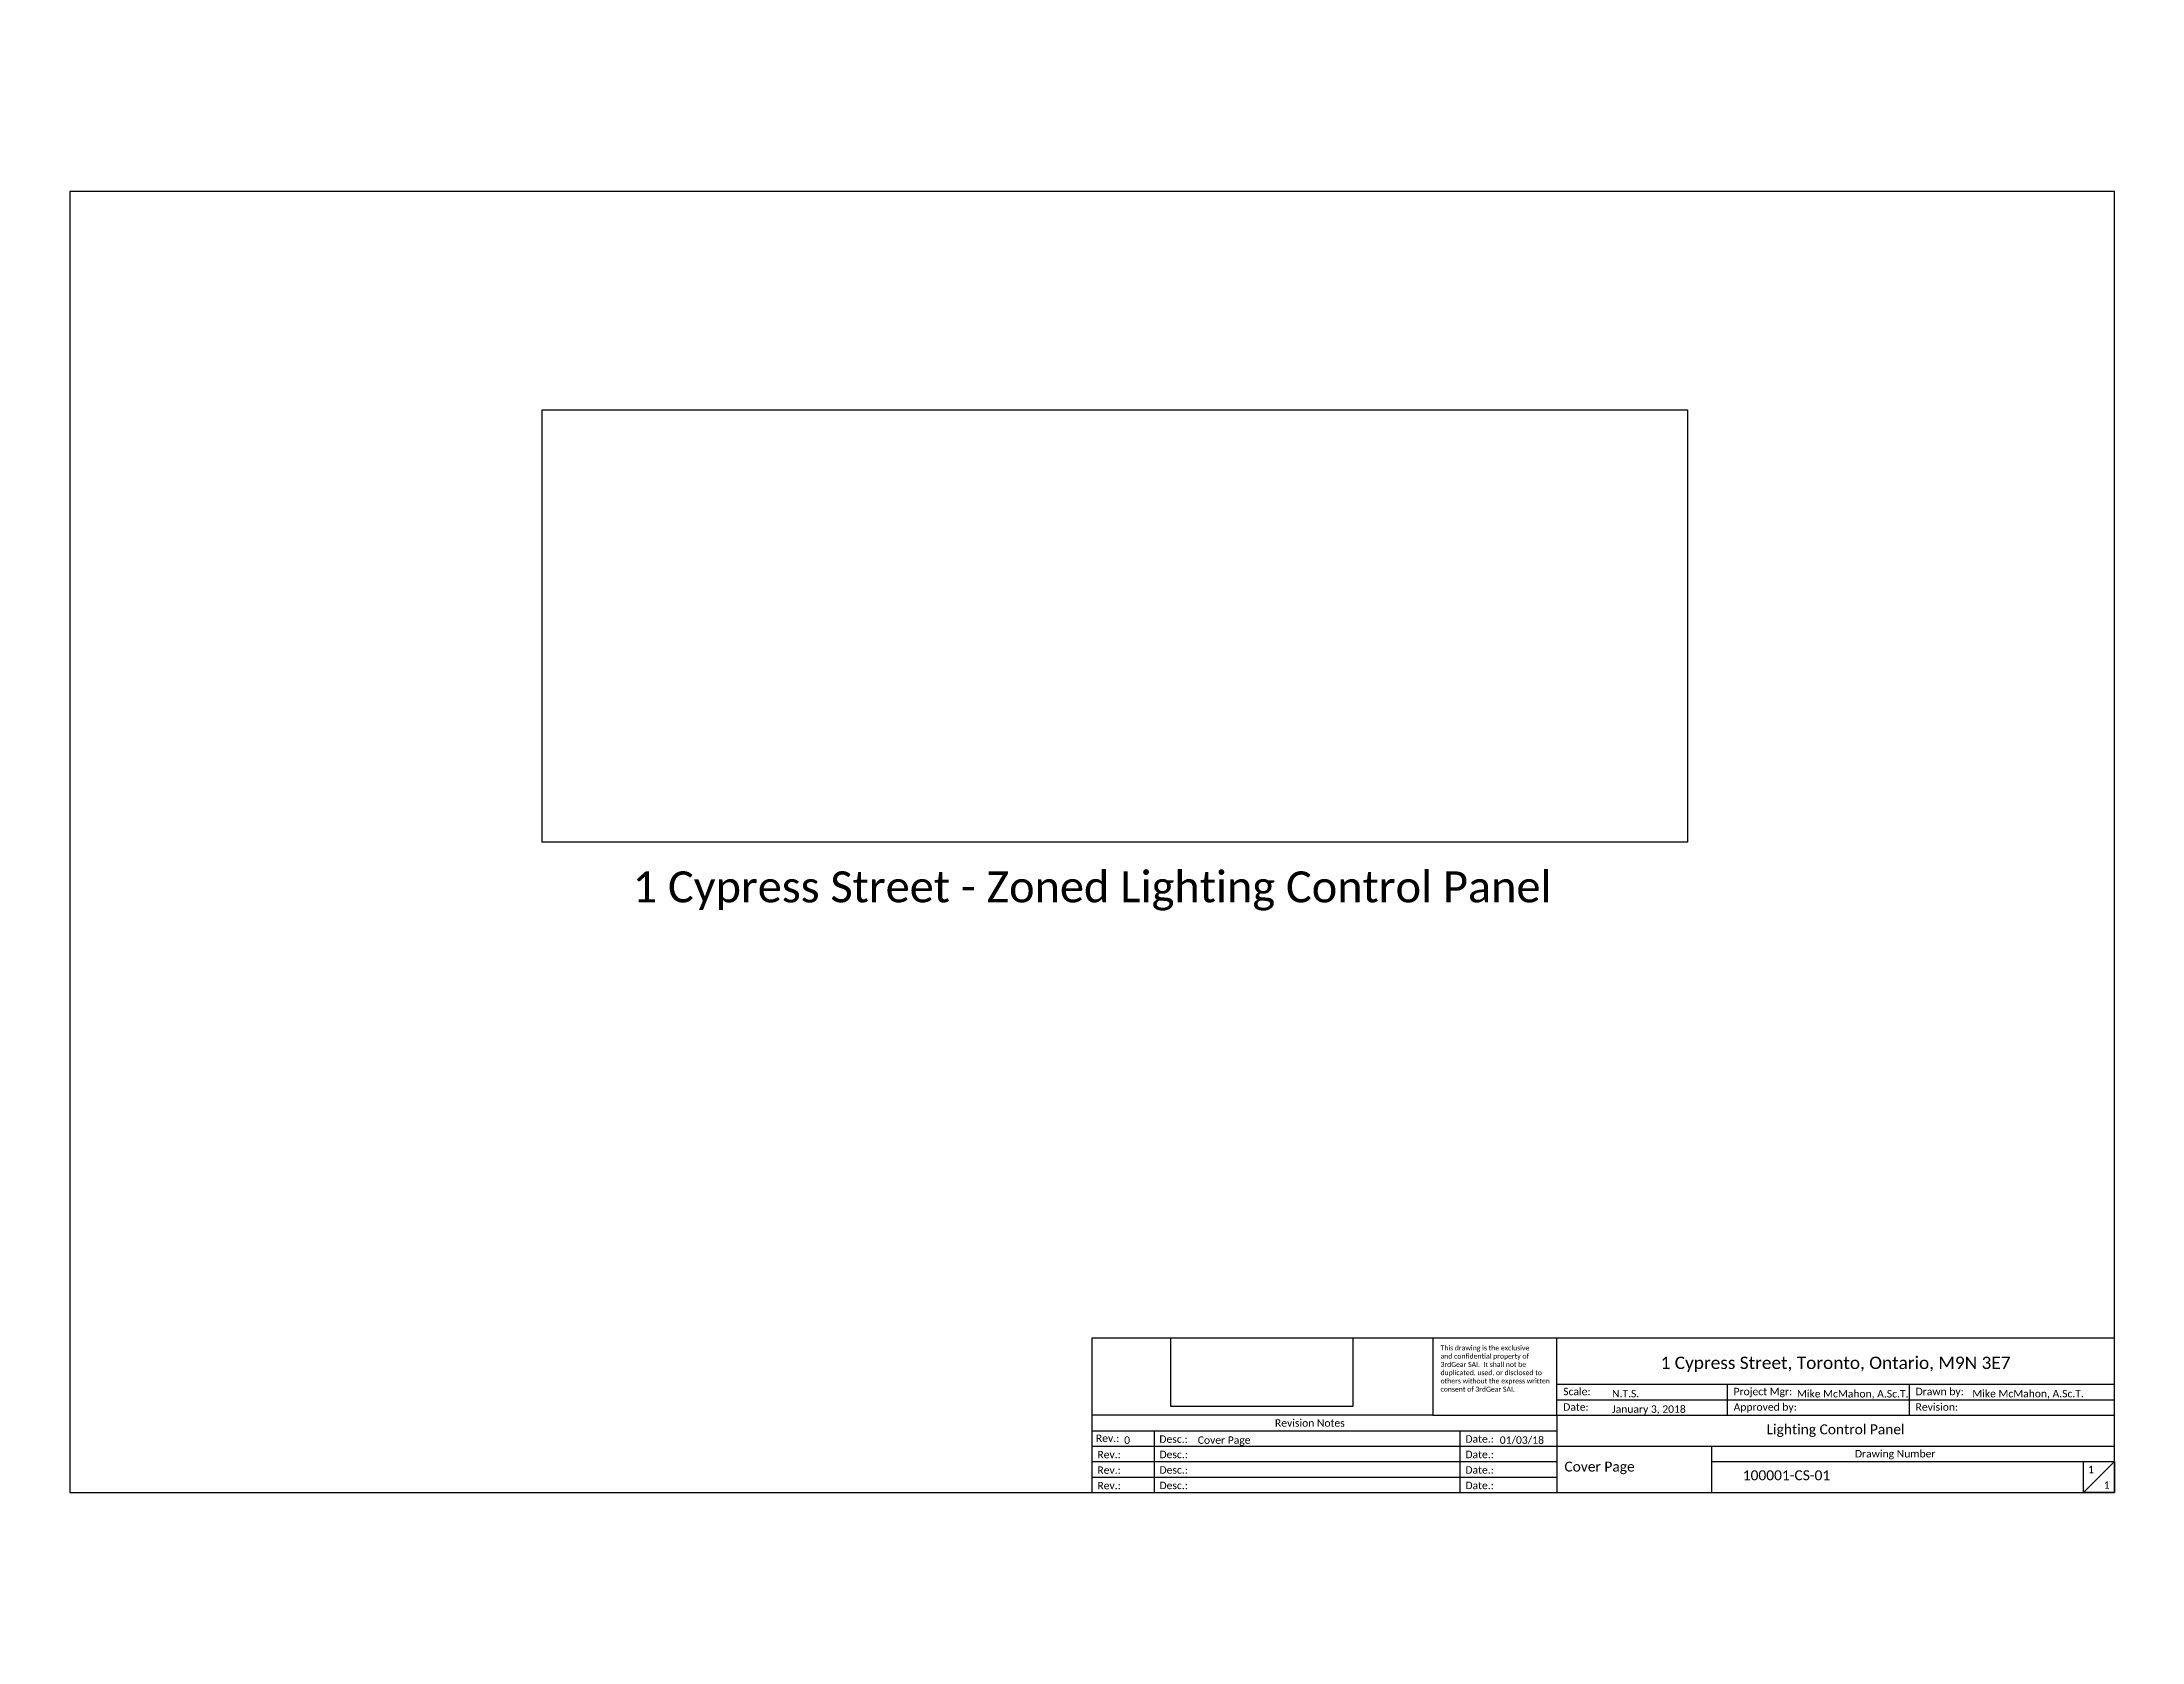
# Paper-space layout 'Layout1' of a CAD drawing. Header units: inches. Extents: x 0.1 to 10.6, y 0.1 to 8.1.
# The model-space entities are those that its viewports show. They can reach past a viewport. Long polylines and large blocks are cut down to what shows.
import ezdxf

# ---------------------------------------------------------------- set-up
doc = ezdxf.new("R2010")
doc.units = ezdxf.units.IN
doc.header["$LTSCALE"] = 0.5
doc.header["$MEASUREMENT"] = 0
doc.layers.get('0').update_dxf_attribs({"plot": 0})
for name, color, linetype in [('AC Wiring', 7, 'Continuous'), ('Images', 7, 'Continuous'), ('Physical Devices', 7, 'Continuous'), ('Title Block', 7, 'Continuous')]:
    doc.layers.add(name, color=color, linetype=linetype)
doc.layers.get('0').off()
doc.styles.add('Electrical1', font='Calibril.ttf')
picture_1 = doc.add_image_def('image1.png', size_in_pixel=(3549, 1339))

msp = doc.modelspace()

# ---------------------------------------------------------------- linework, layer by layer
at = {"layer": 'AC Wiring', "ltscale": 0.1}
for p, q in [((0, 11), (0, 0)), ((17.031, 11), (17.031, 0))]:
    msp.add_line(p, q, dxfattribs=at)
at = {"layer": 'Title Block'}
for p, q in [((16.75, 10.75), (0.25, 10.75)), ((0.25, 10.75), (0.25, 0.25)), ((16.75, 0.25), (16.75, 10.75)), ((8.5, 0.25), (8.5, 1.5)), ((8.5, 1.5), (16.75, 1.5)), ((11.25, 1.5), (11.25, 0.875)), ((12.25, 0.875), (12.25, 1.5)), ((12.25, 1.125), (16.75, 1.125)), ((13.625, 1.125), (13.625, 0.875)), ((15.094, 1.125), (15.094, 0.875)), ((11.25, 0.875), (8.5, 0.875)), ((11.25, 0.875), (12.25, 0.875)), ((12.25, 1), (16.75, 1)), ((12.25, 0.875), (12.25, 0.25)), ((12.25, 0.875), (16.75, 0.875)), ((8.5, 0.75), (12.25, 0.75)), ((9, 0.75), (9, 0.25)), ((11.469, 0.75), (11.469, 0.25)), ((8.5, 0.625), (12.25, 0.625)), ((12.25, 0.625), (16.75, 0.625)), ((13.5, 0.625), (13.5, 0.25)), ((8.5, 0.5), (12.25, 0.5)), ((8.5, 0.375), (12.25, 0.375)), ((13.5, 0.5), (16.75, 0.5)), ((16.75, 0.5), (16.5, 0.25)), ((0.25, 0.25), (16.75, 0.25))]:
    msp.add_line(p, q, dxfattribs=at)
msp.add_lwpolyline([(16.75, 0.25), (16.5, 0.25), (16.5, 0.5), (16.75, 0.5)], close=True, dxfattribs=at)

# ---------------------------------------------------------------- texts
at = {"layer": 'AC Wiring', "ltscale": 0.5, "insert": (8.5, 5.105), "char_height": 0.25, "width": 16.5, "attachment_point": 5, "style": 'Electrical1'}
msp.add_mtext('{1 Cypress Street - Zoned Lighting Control Panel}', dxfattribs=at)
at = {"layer": 'Physical Devices', "insert": (14.5, 1.285), "char_height": 0.1, "width": 4.5, "attachment_point": 5, "style": 'Electrical1'}
msp.add_mtext('{1 Cypress Street, Toronto, Ontario, M9N 3E7}', dxfattribs=at)
at = {"layer": 'Title Block', "style": 'Electrical1'}
for s, insert, char_height, width, attachment_point in [('{This drawing is the exclusive\\Pand confidential property of\\P3rdGear SAI.  It shall not be \\Pduplicated, used, or disclosed to \\Pothers without the express written \\Pconsent of 3rdGear SAI.}', (11.312, 1.438), 0.04, 1.25, 1), ('Scale:', (12.302, 1.096), 0.06, 1.375, 1), ('N.T.S.', (12.696, 1.079), 0.06, 0.26017, 1), ('Project Mgr:', (13.677, 1.096), 0.06, 1.375, 1), ('{Mike McMahon, A.Sc.T.}', (14.188, 1.078), 0.06, 0.99227, 1), ('Drawn by:', (15.146, 1.096), 0.06, 1.375, 1), ('Mike McMahon, A.Sc.T.', (15.603, 1.079), 0.06, 0.99227, 1), ('Date:', (12.302, 0.971), 0.06, 1.375, 1), ('{January 3, 2018}', (12.696, 0.954), 0.06, 0.86601, 1), ('Approved by:', (13.677, 0.971), 0.06, 1.375, 1), ('Revision:', (15.146, 0.971), 0.06, 1.375, 1), ('Rev.:', (8.531, 0.719), 0.06, 0.1875, 1), ('{0}', (8.759, 0.704), 0.06, 0.26017, 1), ('Desc.:', (9.043, 0.712), 0.06, 0.1875, 1), ('{Cover Page}', (9.353, 0.704), 0.06, 1.58476, 1), ('Revision Notes', (9.976, 0.842), 0.06, 1.375, 1), ('Date.:', (11.513, 0.713), 0.06, 0.1875, 1), ('{01/03/18}', (11.79, 0.704), 0.06, 0.26017, 1), ('{Lighting Control Panel}', (14.5, 0.75), 0.08, 1.93654, 5), ('Rev.:', (8.543, 0.587), 0.06, 0.1875, 1), ('Desc.:', (9.044, 0.588), 0.06, 0.1875, 1), ('Date.:', (11.513, 0.588), 0.06, 0.1875, 1), ('Drawing Number', (14.656, 0.594), 0.06, 1.375, 1), ('Rev.:', (8.543, 0.462), 0.06, 0.1875, 1), ('Desc.:', (9.044, 0.463), 0.06, 0.1875, 1), ('Date.:', (11.513, 0.463), 0.06, 0.1875, 1), ('{Cover Page}', (12.312, 0.5), 0.08, 1.21875, 1), ('{100001-CS-01}', (13.751, 0.43), 0.08, 1.21875, 1), ('1', (16.562, 0.437), 0.06, 0.125, 5), ('{1}', (16.688, 0.311), 0.06, 0.125, 5), ('Rev.:', (8.543, 0.337), 0.06, 0.1875, 1), ('Desc.:', (9.044, 0.338), 0.06, 0.1875, 1), ('Date.:', (11.513, 0.338), 0.06, 0.1875, 1)]:
    msp.add_mtext(s, dxfattribs=dict(at, insert=insert, char_height=char_height, width=width, attachment_point=attachment_point))

# ---------------------------------------------------------------- pictures from other files: only their frames are drawn
at = {"layer": 'AC Wiring', "ltscale": 0.5}
image = msp.add_image(picture_1, insert=(4.062, 5.5), size_in_units=(9.242, 3.487), dxfattribs=at)
image.dxf.flags = 15
at = {"layer": 'Images'}
image = msp.add_image(picture_1, insert=(9.135, 0.946), size_in_units=(1.468, 0.554), dxfattribs=at)
image.dxf.flags = 15

psp = doc.layouts.get("Layout1")

# ---------------------------------------------------------------- viewports
at = {"layer": '0'}
psp.add_viewport(center=(5.345, 4.1), size=(10.5, 8), view_center_point=(8.5, 5.5), view_height=12.9122, dxfattribs=at)

doc.saveas('drawing.dxf')
